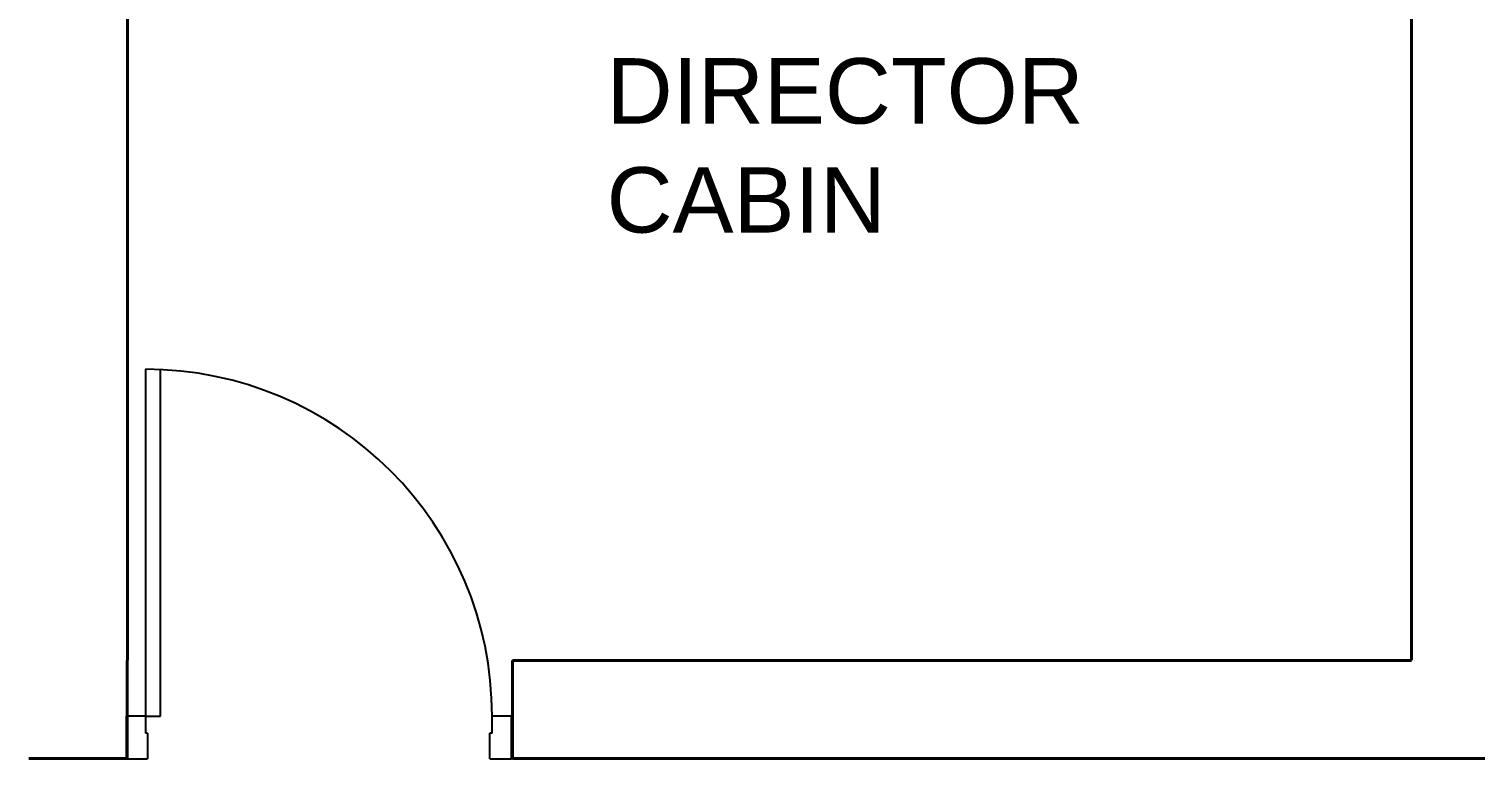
# Model space of a CAD drawing. Header units: metres. Extents: x -353 to 1688, y -477 to 135.
# Drawn here: x 497.609 to 500.987, y -320.549 to -318.844 of the extents above; entities that cross this region are included whole.
import ezdxf

# ---------------------------------------------------------------- set-up
doc = ezdxf.new("R2010")
doc.units = ezdxf.units.M
doc.header["$MEASUREMENT"] = 0
doc.layers.add('door space', color=1, linetype='Continuous')
doc.layers.add('TEXT', color=141, linetype='Continuous', plot=False)
doc.layers.add('WALL', color=2, linetype='Continuous', lineweight=40)
doc.styles.get("Standard").update_dxf_attribs({"font": 'arial.ttf'})

msp = doc.modelspace()

# ---------------------------------------------------------------- linework, layer by layer
at = {"layer": 'Defpoints'}
msp.add_line((497.83921, -320.31818), (497.83921, -320.31818), dxfattribs=at)
msp.add_line((497.83921, -320.31818), (497.83921, -320.31818), dxfattribs=at)
msp.add_line((497.83921, -320.31818), (497.83921, -320.31818), dxfattribs=at)
at = {"layer": 'door space'}
for p, q in [((497.88118, -319.63884), (497.88118, -320.44884)), ((497.91618, -320.44884), (497.91618, -319.63884)), ((497.88118, -320.44884), (497.83618, -320.44884)), ((497.83618, -320.44884), (497.83618, -320.54884)), ((497.88118, -320.44884), (497.91618, -320.44884)), ((497.88118, -320.44884), (497.88118, -320.48884)), ((498.73618, -320.44884), (498.69118, -320.44884)), ((498.69118, -320.48884), (498.69118, -320.44884)), ((498.73618, -320.54884), (498.73618, -320.44884)), ((497.88618, -320.48884), (497.88118, -320.48884)), ((497.88618, -320.48884), (497.88618, -320.54884)), ((498.69118, -320.48884), (498.68618, -320.48884)), ((498.68618, -320.54884), (498.68618, -320.48884)), ((497.83618, -320.54884), (497.88618, -320.54884)), ((498.68618, -320.54884), (498.73618, -320.54884))]:
    msp.add_line(p, q, dxfattribs=at)
msp.add_ellipse((497.88118, -320.44884), major_axis=(-0.57276, 0.57276), ratio=1, start_param=3.9269908, end_param=5.4977871, dxfattribs=at)
at = {"layer": 'WALL'}
for p, q in [((497.83921, -317.08818), (497.83921, -320.31818)), ((500.83921, -317.18818), (500.83921, -320.31818)), ((497.8385, -320.31923), (497.8385, -320.54923)), ((498.7385, -320.54923), (498.7385, -320.31923)), ((498.7385, -320.31923), (500.83921, -320.31923)), ((497.8385, -320.54818), (497.60921, -320.54818)), ((501.06822, -320.54818), (498.7385, -320.54818))]:
    msp.add_line(p, q, dxfattribs=at)

# ---------------------------------------------------------------- texts
at = {"layer": 'TEXT', "insert": (498.95867, -318.91199), "char_height": 0.1527823, "attachment_point": 1}
msp.add_mtext_dynamic_manual_height_columns('DIRECTOR CABIN', width=0.1302692, gutter_width=0.76391, heights=[0], dxfattribs=at)

doc.saveas('drawing.dxf')
